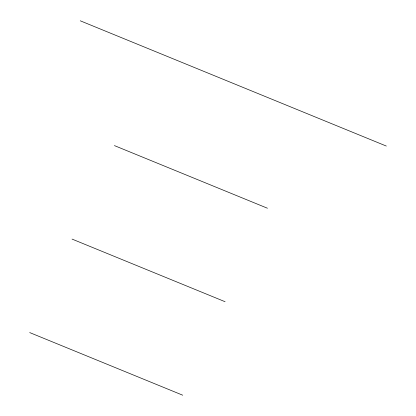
<?xml version="1.0" encoding="UTF-8"?>
<svg xmlns="http://www.w3.org/2000/svg" width="416" height="416" viewBox="0 0 416 416"><rect width="100%" height="100%" fill="white"/><g stroke="black" fill="none" stroke-linecap="round" stroke-linejoin="round"><path stroke-width="0.62" d="M80.262 20.8L386.303 146.052M114.416 145.6L267.436 208.229M72.056 239.086L225.077 301.714M29.697 332.571L182.718 395.2"/></g></svg>
